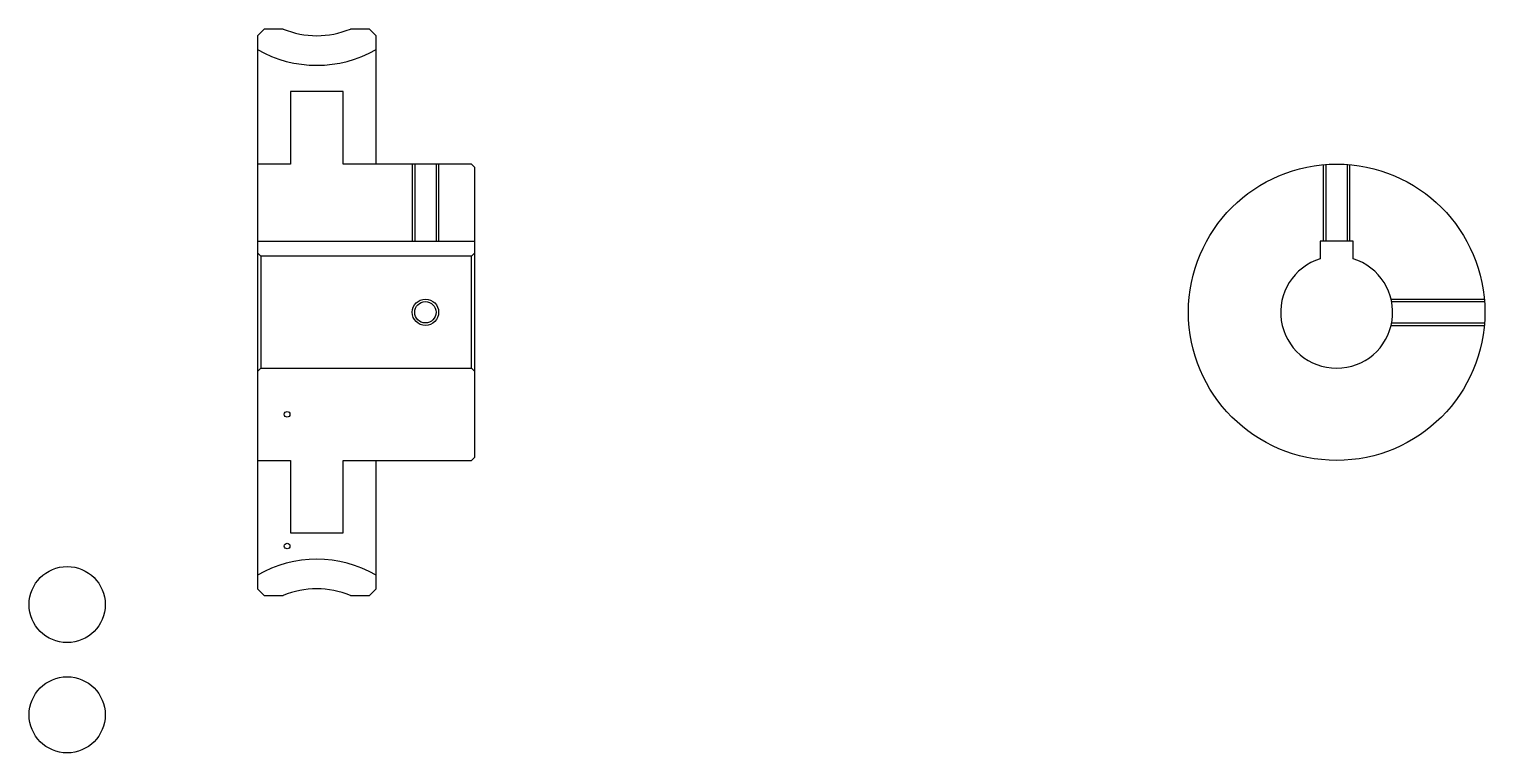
# Model space of a CAD drawing. Header units: metres. Extents: x 75 to 296, y 56 to 166.
import ezdxf

# ---------------------------------------------------------------- set-up
doc = ezdxf.new("R2010")
doc.units = ezdxf.units.M

msp = doc.modelspace()

# ---------------------------------------------------------------- linework, layer by layer
at = {"color": 4}
for p, q in [((109.777779, 133.980545), (142.777771, 133.980545)), ((142.777771, 132.180542), (142.277771, 131.680542)), ((109.777779, 114.18055), (110.277779, 114.68055)), ((142.777771, 114.18055), (142.277771, 114.68055))]:
    msp.add_line(p, q, dxfattribs=at)
for points in [[(113.678757, 166.180542), (110.777779, 166.180542), (109.777779, 165.180542), (109.777779, 114.18055)], [(127.777779, 145.680542), (127.777779, 165.180542), (126.777779, 166.180542), (123.876801, 166.180542)], [(127.777779, 145.680542), (122.777779, 145.680542), (122.777779, 156.680542), (114.777779, 156.680542), (114.777779, 145.680542), (109.777779, 145.680542)], [(127.777779, 100.68055), (142.277771, 100.68055), (142.777771, 101.18055), (142.777771, 145.180542), (142.277771, 145.680542), (127.777779, 145.680542)], [(133.277771, 145.680542), (133.277771, 133.980545)], [(133.657776, 145.680542), (133.657776, 133.980545)], [(136.897781, 145.680542), (136.897781, 133.980545)], [(137.277771, 145.680542), (137.277771, 133.980545)], [(271.611115, 133.980545), (271.611115, 145.591492)], [(271.991119, 133.980545), (271.991119, 145.622162)], [(275.23111, 133.980545), (275.23111, 145.622162)], [(275.611115, 133.980545), (275.611115, 145.591492)], [(276.111115, 131.304596), (276.111115, 133.980545), (271.111115, 133.980545), (271.111115, 131.304596)], [(109.777779, 132.180542), (110.277779, 131.680542), (110.277779, 114.68055), (142.277771, 114.68055), (142.277771, 131.680542), (110.277779, 131.680542)], [(281.872467, 125.18055), (296.022034, 125.18055)], [(281.955292, 124.800552), (296.052704, 124.800552)], [(281.955292, 121.560547), (296.052704, 121.560547)], [(281.872467, 121.18055), (296.022034, 121.18055)], [(109.777779, 114.18055), (109.777779, 81.18055), (110.777779, 80.18055), (113.678757, 80.18055)], [(109.777779, 100.68055), (114.777779, 100.68055), (114.777779, 89.68055), (122.777779, 89.68055), (122.777779, 100.68055), (127.777779, 100.68055)], [(123.876801, 80.18055), (126.777779, 80.18055), (127.777779, 81.18055), (127.777779, 100.68055)]]:
    msp.add_lwpolyline(points, dxfattribs=at)
for centre, radius in [((273.611115, 123.18055), 22.5), ((135.277771, 123.18055), 1.62)]:
    msp.add_circle(centre, radius, dxfattribs=at)
at = {"color": 7}
msp.add_circle((135.277771, 123.18055), 2, dxfattribs=at)
at = {"color": 5}
for centre, radius in [((114.277779, 107.68055), 0.433333), ((114.277779, 87.68055), 0.433333), ((80.888885, 78.791656), 5.777778), ((80.888885, 62.04166), 5.777778)]:
    msp.add_circle(centre, radius, dxfattribs=at)
at = {"color": 4}
for centre, radius, start, end in [((118.777779, 178.680542), 13.5, 247.80839416, 292.19160389), ((118.777779, 178.680542), 18, 240.00000297, 299.99999703), ((273.611115, 123.18055), 8.5, 107.10463483, 72.89536517), ((118.777779, 67.68055), 18, 60.00000297, 119.99999703), ((118.777779, 67.68055), 13.5, 67.80839611, 112.19160584)]:
    msp.add_arc(centre, radius, start, end, dxfattribs=at)

doc.saveas('drawing.dxf')
